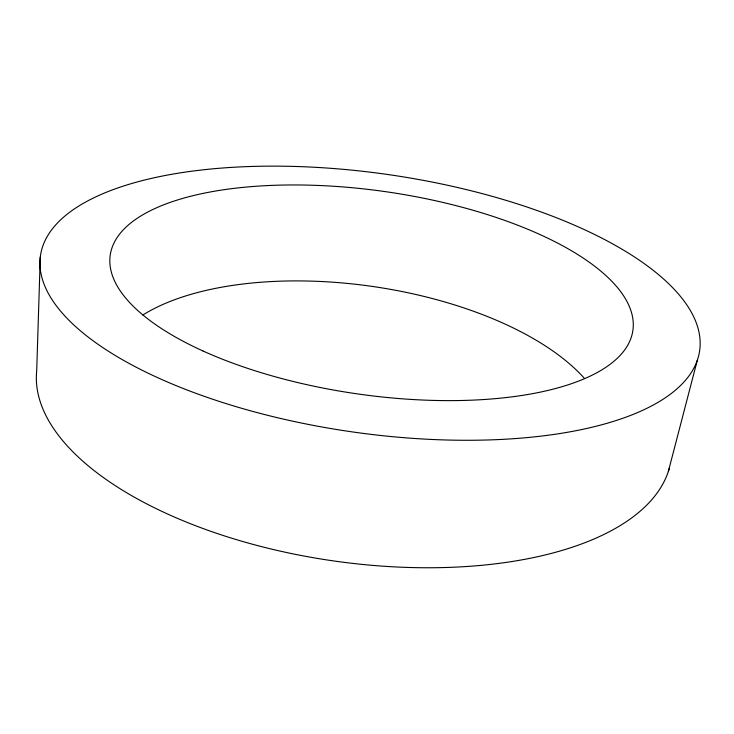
<?xml version="1.0" encoding="UTF-8"?>
<svg xmlns="http://www.w3.org/2000/svg" width="734" height="734" viewBox="0 0 734 734"><rect width="100%" height="100%" fill="white"/><g stroke="black" fill="none" stroke-linecap="round" stroke-linejoin="round"><path stroke-width="1.1" d="M40.278 257.093L36.7 370.808A320.363 148.663 8.2 0 0 326.3 559.84A320.363 148.663 8.2 0 0 669.335 468.255M668.316 471.567L697.3 360.293A332.997 129.909 8.2 0 0 244.037 166.737A332.997 129.909 8.2 0 0 168.82 382.579A332.997 129.909 8.2 0 0 697.3 360.293M142.8 315.024A254.184 116.981 8.2 0 1 371.743 286.343A254.184 116.981 8.2 0 1 584.108 378.019M202.896 350.935A264.038 102.09 8.2 0 0 629.221 342.365A264.038 102.09 8.2 0 0 282.535 185.069A264.038 102.09 8.2 0 0 202.896 350.935"/></g></svg>
